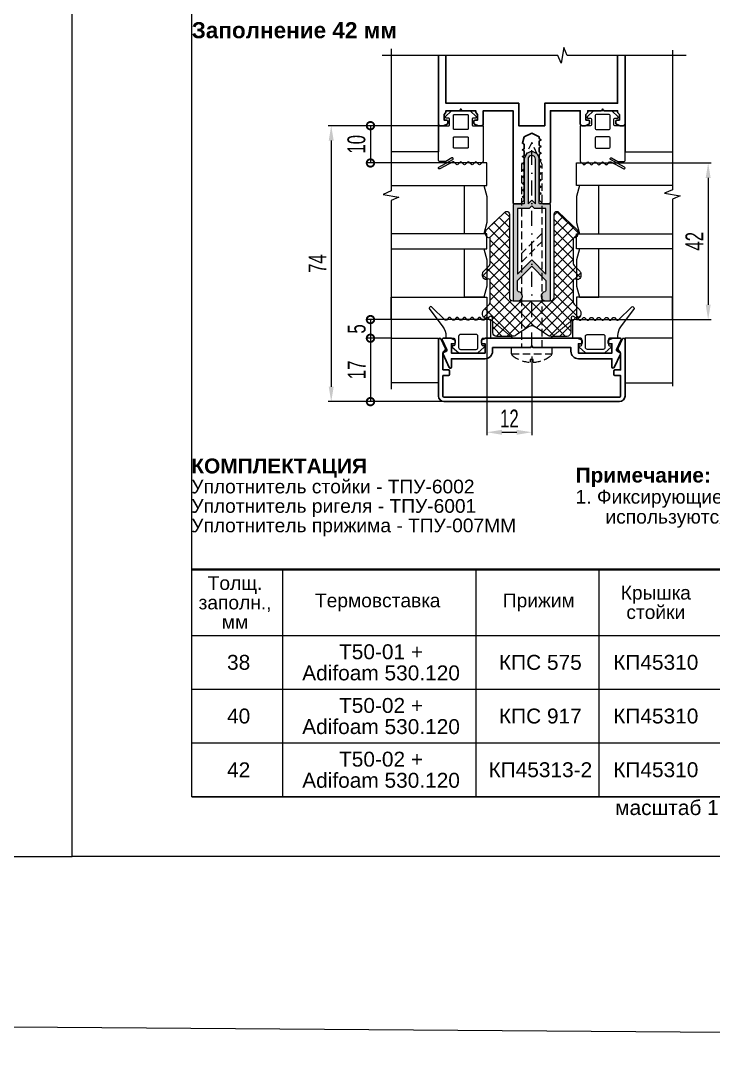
# Model space of a CAD drawing. Extents: x -37 to 8820, y -336 to 478.
# Drawn here: x 4611.3 to 4727.4, y -31.7 to 140.1 of the extents above; entities that cross this region are included whole.
import ezdxf

# ---------------------------------------------------------------- set-up
doc = ezdxf.new("R2010")
doc.units = 0
doc.header["$LTSCALE"] = 5
doc.linetypes.add('DASHDOT', pattern=[1, 0.5, -0.25, 0, -0.25])
doc.linetypes.add('HIDDEN', pattern=[0.375, 0.25, -0.125])
doc.layers.get('0').update_dxf_attribs({"linetype": 'CONTINUOUS', "lineweight": 30})
doc.layers.get('DEFPOINTS').update_dxf_attribs({"linetype": 'CONTINUOUS'})
for name, color, linetype, lineweight in [('1', 6, 'DASHDOT', 13), ('2', 3, 'HIDDEN', 13), ('Dimentions', 5, 'CONTINUOUS', 15), ('Glass', 5, 'CONTINUOUS', 20), ('Герлен', 7, 'CONTINUOUS', 60), ('Зигзаг', 1, 'CONTINUOUS', 15), ('Конструкции', 252, 'CONTINUOUS', 20), ('Рамки', 1, 'CONTINUOUS', 15), ('Текстовый', 7, 'CONTINUOUS', 9), ('Уплотнители', 1, 'CONTINUOUS', 20), ('Штриховка', 1, 'CONTINUOUS', 5)]:
    doc.layers.add(name, color=color, linetype=linetype, lineweight=lineweight)
doc.layers.add('Скрытые', color=14, linetype='CONTINUOUS', plot=False)
doc.styles.add('3', font='RUSS.SHX', dxfattribs={"width": 0.7, "height": 3})
doc.styles.add('Каталожный', font='arial.ttf', dxfattribs={"height": 2.5})
doc.dimstyles.new('MX1_6', dxfattribs={"dimtxt": 3, "dimasz": 2.5, "dimexe": 0.5, "dimexo": 0, "dimgap": 0.8, "dimtad": 1, "dimlfac": 1.6, "dimdsep": 46, "dimtxsty": '3', "dimcen": 0, "dimclrd": 256, "dimclre": 256, "dimclrt": 256, "dimaunit": 1, "dimadec": 0, "dimazin": 0, "dimtfac": 1, "dimtmove": 0, "dimatfit": 1, "dimfxl": 1, "dimtvp": 1, "dimtolj": 1, "dimtzin": 0, "dimarcsym": 0})

# ---------------------------------------------------------------- blocks, each defined once
blk = doc.blocks.new('*D517')
at = {"layer": 'DEFPOINTS', "color": 0, "linetype": 'Continuous', "transparency": 16777216}
for p in [(4720.48, 116.21), (4720.48, 89.96), (4726.48, 89.96)]:
    blk.add_point(p, dxfattribs=at)
at = {"layer": 'Dimentions', "linetype": 'Continuous', "lineweight": -2, "transparency": 16777216}
for p, q in [((4720.48, 116.21), (4726.98, 116.21)), ((4726.48, 113.71), (4726.48, 92.46)), ((4720.48, 89.96), (4726.98, 89.96))]:
    blk.add_line(p, q, dxfattribs=at)
at = {"layer": 'Dimentions', "linetype": 'Continuous', "transparency": 16777216}
for points in [[(4726.07, 113.71), (4726.9, 113.71), (4726.48, 116.21)], [(4726.07, 92.46), (4726.9, 92.46), (4726.48, 89.96)]]:
    blk.add_solid(points, dxfattribs=at)
at = {"layer": 'Dimentions', "linetype": 'Continuous', "transparency": 16777216, "insert": (4724.18, 103.09), "char_height": 3, "attachment_point": 5, "rotation": 90, "style": '3'}
blk.add_mtext('\\A1;42', dxfattribs=at)
blk = doc.blocks.new('_DotSmall')
at = {"color": 0, "linetype": 'ByBlock', "const_width": 0.5}
blk.add_lwpolyline([(-0.0625, 0, 1), (0.0625, 0, 1)], format="xyb", close=True, dxfattribs=at)
blk = doc.blocks.new('*D518')
at = {"layer": 'DEFPOINTS', "color": 0, "linetype": 'Continuous', "transparency": 16777216}
for p in [(4673.39, 89.96), (4669.93, 86.84), (4673.39, 86.84)]:
    blk.add_point(p, dxfattribs=at)
at = {"layer": 'Dimentions', "linetype": 'Continuous', "lineweight": -2, "transparency": 16777216}
for p, q in [((4673.39, 89.96), (4669.43, 89.96)), ((4669.93, 89.96), (4669.93, 86.84)), ((4673.39, 86.84), (4669.43, 86.84))]:
    blk.add_line(p, q, dxfattribs=at)
at = {"layer": 'Dimentions', "linetype": 'Continuous', "lineweight": -2, "transparency": 16777216, "xscale": 2.5, "yscale": 2.5, "zscale": 2.5}
for p, rotation in [((4669.93, 89.96), 90), ((4669.93, 86.84), 270)]:
    blk.add_blockref('_DotSmall', p, dxfattribs=dict(at, rotation=rotation))
at = {"layer": 'Dimentions', "linetype": 'Continuous', "transparency": 16777216, "insert": (4667.63, 88.4), "char_height": 3, "attachment_point": 5, "rotation": 90, "style": '3'}
blk.add_mtext('\\A1;5', dxfattribs=at)
blk = doc.blocks.new('*D519')
at = {"layer": 'DEFPOINTS', "color": 0, "linetype": 'Continuous', "transparency": 16777216}
for p in [(4673.39, 86.84), (4669.93, 76.21), (4683.38, 76.21)]:
    blk.add_point(p, dxfattribs=at)
at = {"layer": 'Dimentions', "linetype": 'Continuous', "lineweight": -2, "transparency": 16777216}
for p, q in [((4673.39, 86.84), (4669.43, 86.84)), ((4669.93, 86.84), (4669.93, 76.21)), ((4683.38, 76.21), (4669.43, 76.21))]:
    blk.add_line(p, q, dxfattribs=at)
at = {"layer": 'Dimentions', "linetype": 'Continuous', "lineweight": -2, "transparency": 16777216, "xscale": 2.5, "yscale": 2.5, "zscale": 2.5}
for p, rotation in [((4669.93, 86.84), 90), ((4669.93, 76.21), 270)]:
    blk.add_blockref('_DotSmall', p, dxfattribs=dict(at, rotation=rotation))
at = {"layer": 'Dimentions', "linetype": 'Continuous', "transparency": 16777216, "insert": (4667.63, 81.52), "char_height": 3, "attachment_point": 5, "rotation": 90, "style": '3'}
blk.add_mtext('\\A1;17', dxfattribs=at)
blk = doc.blocks.new('*D520')
at = {"layer": 'DEFPOINTS', "color": 0, "linetype": 'Continuous', "transparency": 16777216}
for p in [(4681.63, 122.46), (4669.93, 116.21), (4673.39, 116.21)]:
    blk.add_point(p, dxfattribs=at)
at = {"layer": 'Dimentions', "linetype": 'Continuous', "lineweight": -2, "transparency": 16777216}
for p, q in [((4681.63, 122.46), (4669.43, 122.46)), ((4669.93, 122.46), (4669.93, 116.21)), ((4673.39, 116.21), (4669.43, 116.21))]:
    blk.add_line(p, q, dxfattribs=at)
at = {"layer": 'Dimentions', "linetype": 'Continuous', "lineweight": -2, "transparency": 16777216, "xscale": 2.5, "yscale": 2.5, "zscale": 2.5}
for p, rotation in [((4669.93, 122.46), 90), ((4669.93, 116.21), 270)]:
    blk.add_blockref('_DotSmall', p, dxfattribs=dict(at, rotation=rotation))
at = {"layer": 'Dimentions', "linetype": 'Continuous', "transparency": 16777216, "insert": (4667.59, 119.34), "char_height": 3, "attachment_point": 5, "rotation": 90, "style": '3'}
blk.add_mtext('\\A1;10', dxfattribs=at)
blk = doc.blocks.new('*D521')
at = {"layer": 'DEFPOINTS', "color": 0, "linetype": 'Continuous', "transparency": 16777216}
for p in [(4681.63, 122.46), (4663.36, 76.21), (4684.01, 76.21)]:
    blk.add_point(p, dxfattribs=at)
at = {"layer": 'Dimentions', "linetype": 'Continuous', "lineweight": -2, "transparency": 16777216}
for p, q in [((4681.63, 122.46), (4662.86, 122.46)), ((4663.36, 119.96), (4663.36, 78.71)), ((4684.01, 76.21), (4662.86, 76.21))]:
    blk.add_line(p, q, dxfattribs=at)
at = {"layer": 'Dimentions', "linetype": 'Continuous', "transparency": 16777216}
for points in [[(4662.94, 119.96), (4663.78, 119.96), (4663.36, 122.46)], [(4662.94, 78.71), (4663.78, 78.71), (4663.36, 76.21)]]:
    blk.add_solid(points, dxfattribs=at)
at = {"layer": 'Dimentions', "linetype": 'Continuous', "transparency": 16777216, "insert": (4661.06, 99.34), "char_height": 3, "attachment_point": 5, "rotation": 90, "style": '3'}
blk.add_mtext('\\A1;74', dxfattribs=at)
blk = doc.blocks.new('*D527')
at = {"layer": 'DEFPOINTS', "color": 0, "linetype": 'Continuous', "transparency": 16777216}
for p in [(4689.44, 93.09), (4696.94, 83.78), (4696.94, 71.08)]:
    blk.add_point(p, dxfattribs=at)
at = {"layer": 'Dimentions', "linetype": 'Continuous', "lineweight": -2, "transparency": 16777216}
for p, q in [((4689.44, 93.09), (4689.44, 70.58)), ((4696.94, 83.78), (4696.94, 70.58)), ((4691.94, 71.08), (4694.44, 71.08))]:
    blk.add_line(p, q, dxfattribs=at)
at = {"layer": 'Dimentions', "linetype": 'Continuous', "transparency": 16777216}
for points in [[(4691.94, 71.49), (4691.94, 70.66), (4689.44, 71.08)], [(4694.44, 71.49), (4694.44, 70.66), (4696.94, 71.08)]]:
    blk.add_solid(points, dxfattribs=at)
at = {"layer": 'Dimentions', "linetype": 'Continuous', "transparency": 16777216, "insert": (4693.19, 73.38), "char_height": 3, "attachment_point": 5, "style": '3'}
blk.add_mtext('\\A1;12', dxfattribs=at)

msp = doc.modelspace()

# ---------------------------------------------------------------- hatches: boundary and pattern name
at = {"layer": 'Штриховка'}
h = msp.add_hatch(color=256, dxfattribs=at)
edge = h.paths.add_edge_path(flags=16)
edge.add_line((4696.9397, 109.9619), (4697.5647, 109.3369))
edge.add_line((4697.5647, 109.3369), (4697.5647, 116.8369))
edge.add_arc((4696.9397, 116.8369), 0.625, 0, 180)
edge.add_line((4696.3147, 116.8369), (4696.3147, 109.3369))
edge.add_line((4696.3147, 109.3369), (4696.9397, 109.9619))
h.paths.add_polyline_path([(4697.3791, 108.5869), (4696.9397, 109.0263), (4696.5004, 108.5869), (4694.5647, 108.5869), (4694.5647, 97.5851), (4696.9397, 99.9601), (4699.3147, 97.5851), (4699.3147, 108.5869)], flags=16)
edge = h.paths.add_edge_path()
edge.add_line((4699.8772, 109.3369), (4698.346, 109.3369))
edge.add_arc((4698.346, 109.4932), 0.1562, 180, 270, ccw=False)
edge.add_line((4698.1897, 109.4932), (4698.1897, 113.5869))
edge.add_arc((4698.096, 113.7119), 0.1562, 306.869898, 413.130102)
edge.add_line((4698.1897, 113.8369), (4698.1897, 116.8369))
edge.add_arc((4696.9397, 116.8369), 1.25, 0, 180)
edge.add_line((4695.6897, 116.8369), (4695.6897, 113.8369))
edge.add_arc((4695.7835, 113.7119), 0.1562, 126.869898, 233.130102)
edge.add_line((4695.6897, 113.5869), (4695.6897, 109.4932))
edge.add_arc((4695.5335, 109.4932), 0.1562, -90, 0, ccw=False)
edge.add_line((4695.5335, 109.3369), (4694.0022, 109.3369))
edge.add_arc((4694.0022, 109.1494), 0.1875, 90, 180)
edge.add_line((4693.8147, 109.1494), (4693.8147, 93.2744))
edge.add_arc((4694.0022, 93.2744), 0.1875, 180, 270)
edge.add_line((4694.0022, 93.0869), (4694.596, 93.0869))
edge.add_arc((4694.596, 93.8682), 0.7812, 270, 440.718201)
edge.add_arc((4694.7522, 94.8242), 0.1875, 180, 260.718201, ccw=False)
edge.add_line((4694.5647, 94.8242), (4694.5647, 96.5244))
edge.add_line((4694.5647, 96.5244), (4696.9397, 98.8994))
edge.add_line((4696.9397, 98.8994), (4699.3147, 96.5244))
edge.add_line((4699.3147, 96.5244), (4699.3147, 94.8242))
edge.add_arc((4699.1272, 94.8242), 0.1875, -80.718201, 0, ccw=False)
edge.add_arc((4699.2835, 93.8682), 0.7813, 99.281799, 270)
edge.add_line((4699.2835, 93.0869), (4699.8772, 93.0869))
edge.add_arc((4699.8772, 93.2744), 0.1875, 270, 360)
edge.add_line((4700.0647, 93.2744), (4700.0647, 109.1494))
edge.add_arc((4699.8772, 109.1494), 0.1875, 0, 90)
at = {"layer": 'Штриховка', "lineweight": 5}
h = msp.add_hatch(dxfattribs=at)
h.set_pattern_fill('NET', color=256, scale=10, angle=45, style=0)
h.set_pattern_definition([(45, (401.1166, 2451.1541), (-0.88388348, 0.88388348), []), (135, (401.1166, 2451.1541), (-0.88388348, -0.88388348), [])])
edge = h.paths.add_edge_path()
edge.add_arc((4701.1335, 107.6494), 0.4375, 45, 90, ccw=False)
edge.add_line((4701.4429, 107.9588), (4704.4754, 105.0825))
edge.add_arc((4704.0335, 104.6405), 0.625, 0, 45, ccw=False)
edge.add_line((4704.6585, 104.6405), (4704.6585, 104.287))
edge.add_arc((4704.0424, 104.284), 0.6161, -75.309061, 0.28096, ccw=False)
edge.add_arc((4704.1272, 103.4485), 0.25, 73.39845, 180)
edge.add_line((4703.8772, 103.4485), (4703.8772, 99.5727))
edge.add_arc((4704.8147, 99.5727), 0.9375, 180, 225)
edge.add_line((4704.1518, 98.9098), (4704.9754, 98.0862))
edge.add_arc((4704.5335, 97.6442), 0.625, 0, 45, ccw=False)
edge.add_line((4705.1585, 97.6442), (4705.1585, 97.2907))
edge.add_arc((4704.5335, 97.2907), 0.625, 248.459594, 360, ccw=False)
edge.add_arc((4704.1272, 96.5325), 0.25, 45, 180)
edge.add_line((4703.8772, 96.5325), (4703.8772, 93.0763))
edge.add_arc((4704.8147, 93.0763), 0.9375, 180, 225)
edge.add_line((4704.1518, 92.4134), (4704.9754, 91.5898))
edge.add_arc((4704.5335, 91.1479), 0.625, 0, 45, ccw=False)
edge.add_line((4705.1585, 91.1479), (4705.1585, 90.7943))
edge.add_arc((4704.5335, 90.7943), 0.625, -135, 0, ccw=False)
edge.add_line((4704.0915, 90.3524), (4703.9276, 90.4684))
edge.add_arc((4703.7832, 90.2644), 0.25, 54.716356, 177.011206)
edge.add_line((4703.5335, 90.2774), (4703.471, 89.0802))
edge.add_line((4703.471, 89.0802), (4703.471, 87.7744))
edge.add_arc((4702.846, 87.7744), 0.625, -90, 0, ccw=False)
edge.add_line((4702.846, 87.1494), (4702.6897, 87.1494))
edge.add_line((4702.6897, 87.1494), (4700.2662, 87.1494))
edge.add_arc((4700.2662, 88.3994), 1.25, 236.745633, 270, ccw=False)
edge.add_line((4699.5807, 87.3541), (4697.3762, 88.7997))
edge.add_arc((4696.9397, 87.944), 0.9605, 62.973316, 117.026684)
edge.add_line((4696.5033, 88.7997), (4694.2988, 87.3541))
edge.add_arc((4693.6133, 88.3994), 1.25, 270, 303.254367, ccw=False)
edge.add_line((4693.6133, 87.1494), (4691.1897, 87.1494))
edge.add_line((4691.1897, 87.1494), (4691.0335, 87.1494))
edge.add_arc((4691.0335, 87.7744), 0.625, 180, 270, ccw=False)
edge.add_line((4690.4085, 87.7744), (4690.4085, 89.0802))
edge.add_line((4690.4085, 89.0802), (4690.346, 90.2774))
edge.add_arc((4690.0963, 90.2644), 0.25, 2.988794, 125.283644)
edge.add_line((4689.9519, 90.4684), (4689.7879, 90.3524))
edge.add_arc((4689.346, 90.7943), 0.625, 180, 315, ccw=False)
edge.add_line((4688.721, 90.7943), (4688.721, 91.1479))
edge.add_arc((4689.346, 91.1479), 0.625, 135, 180, ccw=False)
edge.add_line((4688.904, 91.5898), (4689.7277, 92.4134))
edge.add_arc((4689.0647, 93.0763), 0.9375, 315, 360)
edge.add_line((4690.0022, 93.0763), (4690.0022, 96.5325))
edge.add_arc((4689.7522, 96.5325), 0.25, 360, 495)
edge.add_arc((4689.346, 97.2907), 0.625, 180, 291.540406, ccw=False)
edge.add_line((4688.721, 97.2907), (4688.721, 97.6442))
edge.add_arc((4689.346, 97.6442), 0.625, 135, 180, ccw=False)
edge.add_line((4688.904, 98.0862), (4689.7277, 98.9098))
edge.add_arc((4689.0647, 99.5727), 0.9375, 315, 360)
edge.add_line((4690.0022, 99.5727), (4690.0022, 103.4485))
edge.add_arc((4689.7522, 103.4485), 0.25, 360, 466.60155)
edge.add_arc((4689.837, 104.284), 0.6161, 179.71904, 255.309061, ccw=False)
edge.add_line((4689.221, 104.287), (4689.221, 104.6405))
edge.add_arc((4689.846, 104.6405), 0.625, 135, 180, ccw=False)
edge.add_line((4689.404, 105.0825), (4692.4366, 107.9588))
edge.add_arc((4692.746, 107.6494), 0.4375, 90, 135, ccw=False)
edge.add_line((4692.746, 108.0869), (4692.7522, 108.0869))
edge.add_arc((4692.7522, 107.6494), 0.4375, 0, 90, ccw=False)
edge.add_line((4693.1897, 107.6494), (4693.1897, 93.7119))
edge.add_arc((4693.8147, 93.7119), 0.625, 180, 270)
edge.add_line((4693.8147, 93.0869), (4696.9397, 93.0869))
edge.add_line((4696.9397, 93.0869), (4700.0647, 93.0869))
edge.add_arc((4700.0647, 93.7119), 0.625, 270, 360)
edge.add_line((4700.6897, 93.7119), (4700.6897, 107.6494))
edge.add_arc((4701.1272, 107.6494), 0.4375, 90, 180, ccw=False)

# ---------------------------------------------------------------- linework, layer by layer
msp.add_lwpolyline([(4681.3147, 134.2257), (4681.3147, 122.7744, 0.41421356), (4681.6272, 122.4619), (4682.208, 122.4619, 0.11643382), (4682.2918, 122.4817), (4682.7736, 122.7226, 0.28407904), (4682.8772, 122.8903), (4682.8772, 123.2119, 0.41421356), (4682.6897, 123.3994), (4682.2522, 123.3994), (4682.2522, 124.3369), (4682.5098, 124.5945, 0.19891237), (4682.5647, 124.7271), (4682.5647, 124.9619), (4684.7926, 124.9619, 0.28407904), (4684.9603, 125.0656), (4685.0647, 125.2744), (4685.1692, 125.0656, 0.28407904), (4685.3369, 124.9619), (4687.5647, 124.9619), (4687.5647, 124.7271, 0.19891237), (4687.6197, 124.5945), (4687.8772, 124.3369), (4687.8772, 123.3994), (4687.4397, 123.3994, 0.41421356), (4687.2522, 123.2119), (4687.2522, 122.8903, 0.28407904), (4687.3559, 122.7226), (4687.8377, 122.4817, 0.11643382), (4687.9215, 122.4619), (4688.5022, 122.4619, 0.41421356), (4688.8147, 122.7744), (4688.8147, 124.9619), (4693.8147, 124.9619), (4693.8147, 109.6494, 0.41421356), (4694.1272, 109.3369), (4694.9871, 109.3369, 0.19891237), (4695.1197, 109.3918), (4695.6348, 109.907, 0.19891237), (4695.6897, 110.0396), (4695.6897, 110.2523, 0.28407904), (4695.5861, 110.42), (4695.3772, 110.5244), (4695.5861, 110.6288, 0.28407904), (4695.6897, 110.7965), (4695.6897, 111.3773, 0.28407904), (4695.5861, 111.545), (4695.3772, 111.6494), (4695.5861, 111.7538, 0.28407904), (4695.6897, 111.9215), (4695.6897, 112.5023, 0.28407904), (4695.5861, 112.67), (4695.3772, 112.7744), (4695.5861, 112.8788, 0.28407904), (4695.6897, 113.0465), (4695.6897, 113.6273, 0.28407904), (4695.5861, 113.795), (4695.3772, 113.8994), (4695.5861, 114.0038, 0.28407904), (4695.6897, 114.1715), (4695.6897, 114.7523, 0.28407904), (4695.5861, 114.92), (4695.3772, 115.0244), (4695.5861, 115.1288, 0.28407904), (4695.6897, 115.2965), (4695.6897, 115.8773, 0.28407904), (4695.5861, 116.045), (4695.3772, 116.1494), (4695.5861, 116.2538, 0.28407904), (4695.6897, 116.4215), (4695.6897, 117.0023, 0.28407904), (4695.5861, 117.17), (4695.3772, 117.2744), (4695.5861, 117.3788, 0.28407904), (4695.6897, 117.5465), (4695.6897, 118.1273, 0.28407904), (4695.5861, 118.295), (4695.3772, 118.3994), (4695.5861, 118.5038, 0.28407904), (4695.6897, 118.6715), (4695.6897, 119.2523, 0.28407904), (4695.5861, 119.42), (4695.3772, 119.5244), (4695.6897, 120.5869), (4696.9397, 121.2119), (4698.1897, 120.5869), (4698.1897, 120.359, 0.28407904), (4698.2934, 120.1913), (4698.5022, 120.0869), (4698.2934, 119.9825, 0.28407904), (4698.1897, 119.8148), (4698.1897, 119.234, 0.28407904), (4698.2934, 119.0663), (4698.5022, 118.9619), (4698.2934, 118.8575, 0.28407904), (4698.1897, 118.6898), (4698.1897, 118.109, 0.28407904), (4698.2934, 117.9413), (4698.5022, 117.8369), (4698.2934, 117.7325, 0.28407904), (4698.1897, 117.5648), (4698.1897, 116.984, 0.28407904), (4698.2934, 116.8163), (4698.5022, 116.7119), (4698.2934, 116.6075, 0.28407904), (4698.1897, 116.4398), (4698.1897, 115.859, 0.28407904), (4698.2934, 115.6913), (4698.5022, 115.5869), (4698.2934, 115.4825, 0.28407904), (4698.1897, 115.3148), (4698.1897, 114.734, 0.28407904), (4698.2934, 114.5663), (4698.5022, 114.4619), (4698.2934, 114.3575, 0.28407904), (4698.1897, 114.1898), (4698.1897, 113.609, 0.28407904), (4698.2934, 113.4413), (4698.5022, 113.3369), (4698.2934, 113.2325, 0.28407904), (4698.1897, 113.0648), (4698.1897, 112.484, 0.28407904), (4698.2934, 112.3163), (4698.5022, 112.2119), (4698.2934, 112.1075, 0.28407904), (4698.1897, 111.9398), (4698.1897, 111.359, 0.28407904), (4698.2934, 111.1913), (4698.5022, 111.0869), (4698.2934, 110.9825, 0.28407904), (4698.1897, 110.8148), (4698.1897, 110.0396, 0.19891237), (4698.2447, 109.907), (4698.7598, 109.3918, 0.19891237), (4698.8924, 109.3369), (4699.7522, 109.3369, 0.41421356), (4700.0647, 109.6494), (4700.0647, 124.9619), (4705.0647, 124.9619), (4705.0647, 122.7744, 0.41421356), (4705.3772, 122.4619), (4705.958, 122.4619, 0.11643382), (4706.0418, 122.4817), (4706.5236, 122.7226, 0.28407904), (4706.6272, 122.8903), (4706.6272, 123.2119, 0.41421356), (4706.4397, 123.3994), (4706.0022, 123.3994), (4706.0022, 124.3369), (4706.2598, 124.5945, 0.19891237), (4706.3147, 124.7271), (4706.3147, 124.9619), (4708.5426, 124.9619, 0.28407904), (4708.7103, 125.0656), (4708.8147, 125.2744), (4708.9192, 125.0656, 0.28407904), (4709.0869, 124.9619), (4711.3147, 124.9619), (4711.3147, 124.7271, 0.19891237), (4711.3697, 124.5945), (4711.6272, 124.3369), (4711.6272, 123.3994), (4711.1897, 123.3994, 0.41421356), (4711.0022, 123.2119), (4711.0022, 122.8903, 0.28407904), (4711.1059, 122.7226), (4711.5877, 122.4817, 0.11643382), (4711.6715, 122.4619), (4712.2522, 122.4619, 0.41421356), (4712.5647, 122.7744), (4712.5647, 134.2257)], format="xyb")
msp.add_lwpolyline([(4682.5647, 134.2257), (4682.5647, 126.2119), (4694.7522, 126.2119), (4694.7522, 122.4619), (4699.1272, 122.4619), (4699.1272, 126.2119), (4711.3147, 126.2119), (4711.3147, 134.2257)])
for points in [[(4682.0647, 81.5244), (4682.0647, 84.3502, -0.27973928), (4682.2667, 84.6829, 0.40155944), (4682.4613, 85.2559), (4681.7913, 86.6926, 0.80258485), (4681.3147, 86.5869), (4681.3147, 77.1494, 0.41421356), (4682.2522, 76.2119), (4711.6272, 76.2119, 0.41421356), (4712.5647, 77.1494), (4712.5647, 86.5869, 0.80258485), (4712.0882, 86.6926), (4711.4182, 85.2559, 0.40155944), (4711.6128, 84.6829, -0.27973928), (4711.8147, 84.3502), (4711.8147, 81.5244), (4710.8772, 81.5244, 0.41421356), (4710.6897, 81.3369), (4710.6897, 80.7744, 0.41421356), (4710.8772, 80.5869), (4711.8147, 80.5869), (4711.8147, 77.1494, -0.41421356), (4711.6272, 76.9619), (4682.2522, 76.9619, -0.41421356), (4682.0647, 77.1494), (4682.0647, 80.5869), (4683.0022, 80.5869, 0.41421356), (4683.1897, 80.7744), (4683.1897, 81.3369, 0.41421356), (4683.0022, 81.5244)], [(4689.1715, 86.8369, 0.11643382), (4689.0877, 86.8171), (4688.6059, 86.5762, 0.28407904), (4688.5022, 86.4085), (4688.5022, 86.0869, 0.41421356), (4688.6897, 85.8994), (4689.1272, 85.8994), (4689.1272, 84.3369), (4683.5022, 84.3369), (4683.5022, 85.8994), (4683.9397, 85.8994, 0.41421356), (4684.1272, 86.0869), (4684.1272, 86.4085, 0.28407904), (4684.0236, 86.5762), (4683.5418, 86.8171, 0.11643382), (4683.458, 86.8369), (4682.1272, 86.8369, 0.54861879), (4681.9573, 86.5702), (4682.7355, 84.9013, -0.41421356), (4682.6448, 84.6522), (4682.173, 84.4322, 0.41421356), (4682.0823, 84.183), (4683.1258, 81.9452, 0.29147342), (4683.2957, 81.8369), (4683.3147, 81.8369, 0.41421356), (4683.5022, 82.0244), (4683.5022, 83.3994), (4689.1272, 83.3994, 0.41421356), (4690.3772, 84.6494), (4690.3772, 85.2744), (4696.6676, 85.2744, 0.28407904), (4696.8353, 85.3781), (4696.9397, 85.5869), (4697.0442, 85.3781, 0.28407904), (4697.2119, 85.2744), (4703.5022, 85.2744), (4703.5022, 84.6494, 0.41421356), (4704.7522, 83.3994), (4710.3772, 83.3994), (4710.3772, 82.0244, 0.41421356), (4710.5647, 81.8369), (4710.5837, 81.8369, 0.29147342), (4710.7537, 81.9452), (4711.7972, 84.183, 0.41421356), (4711.7065, 84.4322), (4711.2347, 84.6522, -0.41421356), (4711.144, 84.9013), (4711.9222, 86.5702, 0.54861879), (4711.7522, 86.8369), (4710.4215, 86.8369, 0.11643382), (4710.3377, 86.8171), (4709.8559, 86.5762, 0.28407904), (4709.7522, 86.4085), (4709.7522, 86.0869, 0.41421356), (4709.9397, 85.8994), (4710.3772, 85.8994), (4710.3772, 84.3369), (4704.7522, 84.3369), (4704.7522, 85.8994), (4705.1897, 85.8994, 0.41421356), (4705.3772, 86.0869), (4705.3772, 86.4085, 0.28407904), (4705.2736, 86.5762), (4704.7918, 86.8171, 0.11643382), (4704.708, 86.8369)]]:
    msp.add_lwpolyline(points, format="xyb", close=True)
at = {"layer": '1'}
msp.add_line((4696.9397, 85.2744), (4696.9397, 119.6494), dxfattribs=at)
at = {"layer": '2'}
msp.add_line((4693.5647, 84.2184), (4700.3147, 84.2184), dxfattribs=at)
for points in [[(4698.6585, 85.2744), (4698.6585, 115.9635), (4696.9397, 119.6494), (4695.221, 115.9635), (4695.221, 85.2744)], [(4695.221, 99.5903), (4698.6585, 103.0278), (4698.6585, 104.4601), (4695.221, 101.0226)]]:
    msp.add_lwpolyline(points, close=True, dxfattribs=at)
msp.add_lwpolyline([(4696.6941, 82.8116, -0.16184886), (4693.6784, 83.9773, -0.22388754), (4693.5647, 84.2184), (4693.5647, 85.2744), (4700.3147, 85.2744), (4700.3147, 84.2184, -0.22388754), (4700.2011, 83.9773, -0.16184886), (4697.1854, 82.8116), (4697.1854, 83.2492), (4696.6941, 83.2492)], format="xyb", close=True, dxfattribs=at)
at = {"layer": 'Glass'}
for points in [[(4673.3946, 112.4619), (4689.4397, 112.4619), (4689.4397, 116.2119), (4673.3946, 116.2119)], [(4720.4849, 112.4619), (4704.4397, 112.4619), (4704.4397, 116.2119), (4720.4849, 116.2119)], [(4688.9373, 104.3369), (4685.6897, 104.3369), (4685.6897, 112.4619), (4688.9373, 112.4619), (4689.4397, 110.5869), (4689.4397, 106.2119)], [(4704.9421, 104.3369), (4708.1897, 104.3369), (4708.1897, 112.4619), (4704.9421, 112.4619), (4704.4397, 110.5869), (4704.4397, 106.2119)], [(4673.3946, 101.8369), (4689.4397, 101.8369), (4689.4397, 104.3369), (4673.3946, 104.3369)], [(4720.4849, 101.8369), (4704.4397, 101.8369), (4704.4397, 104.3369), (4720.4849, 104.3369)], [(4688.9373, 93.7119), (4685.6897, 93.7119), (4685.6897, 101.8369), (4688.9373, 101.8369), (4689.4397, 99.9619), (4689.4397, 95.5869)], [(4704.9421, 93.7119), (4708.1897, 93.7119), (4708.1897, 101.8369), (4704.9421, 101.8369), (4704.4397, 99.9619), (4704.4397, 95.5869)], [(4673.3946, 93.7119), (4689.4397, 93.7119), (4689.4397, 89.9619), (4673.3946, 89.9619)], [(4720.4849, 93.7119), (4704.4397, 93.7119), (4704.4397, 89.9619), (4720.4849, 89.9619)]]:
    msp.add_lwpolyline(points, close=True, dxfattribs=at)
at = {"layer": 'Герлен', "lineweight": 40}
msp.add_line((4640, 48.0868), (4805, 48.0868), dxfattribs=at)
at = {"layer": 'Герлен', "ltscale": 2, "const_width": 0.1875}
msp.add_lwpolyline([(4684.0022, 89.9619), (4690.0647, 89.9619), (4693.8147, 86.8369), (4700.0647, 86.8369), (4703.8147, 89.9619), (4709.8772, 89.9619)], dxfattribs=at)
at = {"layer": 'Зигзаг'}
for points in [[(4722.8235, 134.2257), (4702.8824, 134.2257), (4702.3015, 135.5436), (4701.8659, 132.9309), (4701.2834, 134.2257), (4671.884, 134.2257)], [(4673.3946, 135.3312), (4673.3946, 111.5171), (4672.0767, 110.9362), (4674.6894, 110.5006), (4673.3946, 109.9181), (4673.3946, 78.3149)], [(4720.4849, 135.1241), (4720.4849, 111.7241), (4719.167, 111.1433), (4721.7797, 110.7076), (4720.4849, 110.1251), (4720.4849, 78.8149)]]:
    msp.add_lwpolyline(points, dxfattribs=at)
at = {"layer": 'Конструкции'}
for points in [[(4681.3147, 134.2257), (4681.3147, 118.0869), (4673.3946, 118.0869)], [(4712.5647, 134.2257), (4712.5647, 118.0869), (4720.4849, 118.0869)], [(4673.3946, 86.8369), (4681.3147, 86.8369), (4681.3147, 79.3369), (4673.3946, 79.3369)], [(4720.4849, 86.8369), (4712.5647, 86.8369), (4712.5647, 79.3369), (4720.4849, 79.3369)]]:
    msp.add_lwpolyline(points, dxfattribs=at)
at = {"layer": 'Рамки'}
for p, q in [((4655.2124, 48.0868), (4655.2124, 10)), ((4687.604, 48.0868), (4687.604, 10)), ((4708.1643, 48.0868), (4708.1643, 10)), ((4640, 37), (4805, 37)), ((4640, 28), (4805, 28)), ((4640, 19), (4805, 19)), ((4640, 10), (4805, 10))]:
    msp.add_line(p, q, dxfattribs=at)
at = {"layer": 'Рамки', "linetype": 'Continuous'}
for points in [[(4620, 297), (4410, 297), (4410, 0), (4620, 0)], [(4620, 297), (4830, 297), (4830, 0), (4620, 0)]]:
    msp.add_lwpolyline(points, close=True, dxfattribs=at)
at = {"layer": 'Скрытые', "linetype": 'Continuous'}
for points in [[(3999.0404, -24.0001), (5027.2664, -31.7039), (5031.5789, 367.3445), (3999.0404, 358.304)], [(4640, 10), (4640, 287), (4805, 287), (4805, 10)]]:
    msp.add_lwpolyline(points, close=True, dxfattribs=at)
at = {"layer": 'Уплотнители'}
for points in [[(4683.584, 117.0478), (4682.5389, 116.4808, -0.12491271), (4682.4644, 116.4619), (4681.471, 116.4619, -0.41421356), (4681.3147, 116.6182), (4681.3147, 122.4619), (4683.0335, 122.4619, 0.41421356), (4683.1897, 122.6182), (4683.1897, 123.5557, 0.41421356), (4683.0335, 123.7119), (4682.6272, 123.7119, -0.66858666), (4682.5169, 123.9788), (4683.4565, 124.9163, -0.19861919), (4683.5669, 124.9619), (4686.5626, 124.9619, -0.19861919), (4686.673, 124.9163), (4687.6126, 123.9788, -0.66858666), (4687.5022, 123.7119), (4687.096, 123.7119, 0.41421356), (4686.9397, 123.5557), (4686.9397, 122.6182, 0.41421356), (4687.096, 122.4619), (4688.8147, 122.4619), (4688.8147, 116.5266, -0.19891237), (4688.769, 116.4162), (4688.3002, 115.9474, -0.41421356), (4688.0793, 115.9474), (4687.6752, 116.3514, 0.41421356), (4687.4543, 116.3514), (4687.0502, 115.9474, -0.41421356), (4686.8293, 115.9474), (4686.4252, 116.3514, 0.41421356), (4686.2043, 116.3514), (4685.8002, 115.9474, -0.41421356), (4685.5793, 115.9474), (4685.1752, 116.3514, 0.41421356), (4684.9543, 116.3514), (4684.5502, 115.9474, -0.41421356), (4684.3293, 115.9474), (4683.8972, 116.3794, 0.33207606), (4683.7122, 116.4063), (4681.5455, 115.2308, -1), (4681.3965, 115.5055), (4683.733, 116.7731, 1)], [(4683.971, 124.3369), (4686.1585, 124.3369, -0.41421356), (4686.3147, 124.1807), (4686.3147, 121.9932, -0.41421356), (4686.1585, 121.8369), (4683.971, 121.8369, -0.41421356), (4683.8147, 121.9932), (4683.8147, 124.1807, -0.41421356)], [(4710.2955, 117.0478), (4711.3405, 116.4808, 0.12491271), (4711.4151, 116.4619), (4712.4085, 116.4619, 0.41421356), (4712.5647, 116.6182), (4712.5647, 122.4619), (4710.846, 122.4619, -0.41421356), (4710.6897, 122.6182), (4710.6897, 123.5557, -0.41421356), (4710.846, 123.7119), (4711.2522, 123.7119, 0.66858666), (4711.3626, 123.9788), (4710.423, 124.9163, 0.19861919), (4710.3126, 124.9619), (4707.3169, 124.9619, 0.19861919), (4707.2065, 124.9163), (4706.2669, 123.9788, 0.66858666), (4706.3772, 123.7119), (4706.7835, 123.7119, -0.41421356), (4706.9397, 123.5557), (4706.9397, 122.6182, -0.41421356), (4706.7835, 122.4619), (4705.0647, 122.4619), (4705.0647, 116.5266, 0.19891237), (4705.1105, 116.4162), (4705.5793, 115.9474, 0.41421356), (4705.8002, 115.9474), (4706.2043, 116.3514, -0.41421356), (4706.4252, 116.3514), (4706.8293, 115.9474, 0.41421356), (4707.0502, 115.9474), (4707.4543, 116.3514, -0.41421356), (4707.6752, 116.3514), (4708.0793, 115.9474, 0.41421356), (4708.3002, 115.9474), (4708.7043, 116.3514, -0.41421356), (4708.9252, 116.3514), (4709.3293, 115.9474, 0.41421356), (4709.5502, 115.9474), (4709.9823, 116.3794, -0.33207606), (4710.1673, 116.4063), (4712.334, 115.2308, 1), (4712.483, 115.5055), (4710.1465, 116.7731, -1)], [(4709.9085, 124.3369), (4707.721, 124.3369, 0.41421356), (4707.5647, 124.1807), (4707.5647, 121.9932, 0.41421356), (4707.721, 121.8369), (4709.9085, 121.8369, 0.41421356), (4710.0647, 121.9932), (4710.0647, 124.1807, 0.41421356)], [(4683.971, 120.5869), (4686.1585, 120.5869, -0.41421356), (4686.3147, 120.4307), (4686.3147, 118.8682, -0.41421356), (4686.1585, 118.7119), (4683.971, 118.7119, -0.41421356), (4683.8147, 118.8682), (4683.8147, 120.4307, -0.41421356)], [(4709.9085, 120.5869), (4707.721, 120.5869, 0.41421356), (4707.5647, 120.4307), (4707.5647, 118.8682, 0.41421356), (4707.721, 118.7119), (4709.9085, 118.7119, 0.41421356), (4710.0647, 118.8682), (4710.0647, 120.4307, 0.41421356)], [(4699.8772, 109.3369), (4698.346, 109.3369, -0.41421356), (4698.1897, 109.4932), (4698.1897, 113.5869, 0.5), (4698.1897, 113.8369), (4698.1897, 116.8369, 1), (4695.6897, 116.8369), (4695.6897, 113.8369, 0.5), (4695.6897, 113.5869), (4695.6897, 109.4932, -0.41421356), (4695.5335, 109.3369), (4694.0022, 109.3369, 0.41421356), (4693.8147, 109.1494), (4693.8147, 93.2744, 0.41421356), (4694.0022, 93.0869), (4694.596, 93.0869, 0.92211283), (4694.722, 94.6392, -0.36752318), (4694.5647, 94.8242), (4694.5647, 96.5244), (4696.9397, 98.8994), (4699.3147, 96.5244), (4699.3147, 94.8242, -0.36752318), (4699.1575, 94.6392, 0.92211283), (4699.2835, 93.0869), (4699.8772, 93.0869, 0.41421356), (4700.0647, 93.2744), (4700.0647, 109.1494, 0.41421356)], [(4696.9397, 109.9619), (4697.5647, 109.3369), (4697.5647, 116.8369, 1), (4696.3147, 116.8369), (4696.3147, 109.3369), (4696.9397, 109.9619)], [(4688.721, 85.5869, -0.41421356), (4688.5647, 85.7432), (4688.5647, 86.6807, -0.41421356), (4688.721, 86.8369), (4690.0647, 86.8369), (4690.0647, 89.7249, 0.19891237), (4690.0281, 89.8132), (4689.5502, 90.2912, 0.41421356), (4689.3293, 90.2912), (4688.9252, 89.8871, -0.41421356), (4688.7043, 89.8871), (4688.3002, 90.2912, 0.41421356), (4688.0793, 90.2912), (4687.6752, 89.8871, -0.41421356), (4687.4543, 89.8871), (4687.0502, 90.2912, 0.41421356), (4686.8293, 90.2912), (4686.4252, 89.8871, -0.41421356), (4686.2043, 89.8871), (4685.8002, 90.2912, 0.41421356), (4685.5793, 90.2912), (4685.1752, 89.8871, -0.41421356), (4684.9543, 89.8871), (4684.5502, 90.2912, 0.41421356), (4684.3293, 90.2912), (4683.9252, 89.8871, -0.41421356), (4683.7043, 89.8871), (4683.3002, 90.2912, 0.41421356), (4683.0793, 90.2912), (4682.6752, 89.8871, -0.41421356), (4682.4543, 89.8871), (4680.1752, 92.1014, 0.41421356), (4679.9543, 92.1014), (4679.8229, 91.9701, 0.29253821), (4679.7868, 91.8056), (4682.0676, 88.7524, -0.16178775), (4682.5647, 87.2562), (4682.5647, 86.8369), (4683.9085, 86.8369, -0.41421356), (4684.0647, 86.6807), (4684.0647, 85.7432, -0.41421356), (4683.9085, 85.5869), (4683.7522, 85.5869, 0.66858666), (4683.6419, 85.3201), (4684.7065, 84.3826, 0.19861919), (4684.8169, 84.3369), (4687.8126, 84.3369, 0.19861919), (4687.923, 84.3826), (4688.9876, 85.3201, 0.66858666), (4688.8772, 85.5869)], [(4705.1585, 85.5869, 0.41421356), (4705.3147, 85.7432), (4705.3147, 86.6807, 0.41421356), (4705.1585, 86.8369), (4703.8147, 86.8369), (4703.8147, 89.7249, -0.19891237), (4703.8514, 89.8132), (4704.3293, 90.2912, -0.41421356), (4704.5502, 90.2912), (4704.9543, 89.8871, 0.41421356), (4705.1752, 89.8871), (4705.5793, 90.2912, -0.41421356), (4705.8002, 90.2912), (4706.2043, 89.8871, 0.41421356), (4706.4252, 89.8871), (4706.8293, 90.2912, -0.41421356), (4707.0502, 90.2912), (4707.4543, 89.8871, 0.41421356), (4707.6752, 89.8871), (4708.0793, 90.2912, -0.41421356), (4708.3002, 90.2912), (4708.7043, 89.8871, 0.41421356), (4708.9252, 89.8871), (4709.3293, 90.2912, -0.41421356), (4709.5502, 90.2912), (4709.9543, 89.8871, 0.41421356), (4710.1752, 89.8871), (4710.5793, 90.2912, -0.41421356), (4710.8002, 90.2912), (4711.2043, 89.8871, 0.41421356), (4711.4252, 89.8871), (4713.7043, 92.1014, -0.41421356), (4713.9252, 92.1014), (4714.0565, 91.9701, -0.29253821), (4714.0927, 91.8056), (4711.8119, 88.7524, 0.16178775), (4711.3147, 87.2562), (4711.3147, 86.8369), (4709.971, 86.8369, 0.41421356), (4709.8147, 86.6807), (4709.8147, 85.7432, 0.41421356), (4709.971, 85.5869), (4710.1272, 85.5869, -0.66858666), (4710.2376, 85.3201), (4709.173, 84.3826, -0.19861919), (4709.0626, 84.3369), (4706.0669, 84.3369, -0.19861919), (4705.9565, 84.3826), (4704.8919, 85.3201, -0.66858666), (4705.0022, 85.5869)], [(4685.0022, 84.9619), (4687.6272, 84.9619, 0.41421356), (4687.9397, 85.2744), (4687.9397, 87.1494, 0.41421356), (4687.6272, 87.4619), (4685.0022, 87.4619, 0.41421356), (4684.6897, 87.1494), (4684.6897, 85.2744, 0.41421356)], [(4708.8772, 84.9619), (4706.2522, 84.9619, -0.41421356), (4705.9397, 85.2744), (4705.9397, 87.1494, -0.41421356), (4706.2522, 87.4619), (4708.8772, 87.4619, -0.41421356), (4709.1897, 87.1494), (4709.1897, 85.2744, -0.41421356)]]:
    msp.add_lwpolyline(points, format="xyb", close=True, dxfattribs=at)
msp.add_lwpolyline([(4697.3791, 108.5869), (4696.9397, 109.0263), (4696.5004, 108.5869), (4694.5647, 108.5869), (4694.5647, 97.5851), (4696.9397, 99.9601), (4699.3147, 97.5851), (4699.3147, 108.5869)], close=True, dxfattribs=at)
msp.add_lwpolyline([(4701.1335, 108.0869, -0.19891237), (4701.4429, 107.9588), (4704.4754, 105.0825, -0.19891237), (4704.6585, 104.6405), (4704.6585, 104.287, -0.34232788), (4704.1987, 103.688, 0.50186314), (4703.8772, 103.4485), (4703.8772, 99.5727, 0.19891237), (4704.1518, 98.9098), (4704.9754, 98.0862, -0.19891237), (4705.1585, 97.6442), (4705.1585, 97.2907, -0.52913987), (4704.304, 96.7093, 0.66817864), (4703.8772, 96.5325), (4703.8772, 93.0763, 0.19891237), (4704.1518, 92.4134), (4704.9754, 91.5898, -0.19891237), (4705.1585, 91.1479), (4705.1585, 90.7943, -0.66817864), (4704.0915, 90.3524), (4703.9276, 90.4684, 0.59077925), (4703.5335, 90.2774), (4703.471, 89.0802), (4703.471, 87.7744, -0.41421356), (4702.846, 87.1494), (4702.6897, 87.1494), (4700.2662, 87.1494, -0.1461265), (4699.5807, 87.3541), (4697.3762, 88.7997, 0.24032506), (4696.5033, 88.7997), (4694.2988, 87.3541, -0.1461265), (4693.6133, 87.1494), (4691.1897, 87.1494), (4691.0335, 87.1494, -0.41421356), (4690.4085, 87.7744), (4690.4085, 89.0802), (4690.346, 90.2774, 0.59077925), (4689.9519, 90.4684), (4689.7879, 90.3524, -0.66817864), (4688.721, 90.7943), (4688.721, 91.1479, -0.19891237), (4688.904, 91.5898), (4689.7277, 92.4134, 0.19891237), (4690.0022, 93.0763), (4690.0022, 96.5325, 0.66817864), (4689.5755, 96.7093, -0.52913987), (4688.721, 97.2907), (4688.721, 97.6442, -0.19891237), (4688.904, 98.0862), (4689.7277, 98.9098, 0.19891237), (4690.0022, 99.5727), (4690.0022, 103.4485, 0.50186314), (4689.6808, 103.688, -0.34232788), (4689.221, 104.287), (4689.221, 104.6405, -0.19891237), (4689.404, 105.0825), (4692.4366, 107.9588, -0.19891237), (4692.746, 108.0869), (4692.7522, 108.0869, -0.41421356), (4693.1897, 107.6494), (4693.1897, 93.7119, 0.41421356), (4693.8147, 93.0869), (4696.9397, 93.0869), (4700.0647, 93.0869, 0.41421356), (4700.6897, 93.7119), (4700.6897, 107.6494, -0.41421356), (4701.1272, 108.0869)], format="xyb", dxfattribs=at)

# ---------------------------------------------------------------- texts
at = {"layer": 'Скрытые', "linetype": 'Continuous', "insert": (4722.5, 7.9386), "char_height": 3.5, "width": 165, "attachment_point": 5, "style": 'Каталожный'}
msp.add_mtext('\\pxqc;{\\H0.71429x;масштаб 1:1,6}', dxfattribs=at)
at = {"layer": 'Текстовый', "linetype": 'Continuous', "insert": (4640, 139.8149), "char_height": 2.7, "width": 42.664921, "attachment_point": 1, "style": 'Каталожный'}
msp.add_mtext('\\pxql;{\\fArial|b1|i0|c204|p34;Заполнение 42 мм}', dxfattribs=at)
at = {"layer": 'Текстовый', "linetype": 'Continuous', "line_spacing_factor": 0.85, "style": 'Каталожный'}
for s, insert, char_height, width, attachment_point in [('\\P\\pxql;{\\fArial|b1|i0|c204|p34;КОМПЛЕКТАЦИЯ\\P\\pi-2,l2,r-2.0333,se1.0833,t4;\\fArial|b0|i0|c204|p34;\\H0.92x;Уплотнитель стойки - ТПУ-6002\\PУплотнитель ригеля - ТПУ-6001\\PУплотнитель прижима - ТПУ-007ММ}', (4639.934, 70.2198), 2.5, 66.020014, 1), ('\\pxi-2,l2,r-2.0333,se1.0833,ql,t4;{\\fArial|b1|i0|c204|p34;Примечание:\\P\\pi0,l0;\\fArial|b0|i0|c204|p34;\\H0.92x;1. Фиксирующие подкладки с термовставкой }Adifoam 530.120{\\H0.92x; не используются.}', (4704.2851, 65.1548), 2.5, 100.714943, 1), ('Толщ.\\Pзаполн.,\\Pмм', (4647.2528, 42.5434), 2.3, 27.25, 5), ('Крышка \\Pстойки', (4717.7128, 42.5434), 2.3, 19.097083, 5), ('Термовставка', (4671.1384, 42.5434), 2.3, 43.779088, 5), ('Прижим', (4698.1156, 42.5434), 2.3, 27.25, 5), ('Т50-01 +\\PAdifoam 530.120 ', (4671.7067, 32.5), 2.5, 29.826063, 5), ('38', (4647.8562, 32.5), 2.5, 12.712441, 5), ('КПС 575', (4698.3841, 32.5), 2.5, 19.560325, 5), ('КП45310', (4717.7128, 32.5), 2.5, 19.097083, 5), ('Т50-02 +\\PAdifoam 530.120 ', (4671.7067, 23.5), 2.5, 29.826063, 5), ('40', (4647.8562, 23.5), 2.5, 12.712441, 5), ('КПС 917', (4698.3841, 23.5), 2.5, 19.560325, 5), ('КП45310', (4717.7128, 23.5), 2.5, 19.097083, 5), ('Т50-02 +\\PAdifoam 530.120 ', (4671.7067, 14.5), 2.5, 29.826063, 5), ('42', (4647.8562, 14.5), 2.5, 12.712441, 5), ('КП45313-2', (4698.3841, 14.5), 2.5, 19.560325, 5), ('КП45310', (4717.7128, 14.5), 2.5, 19.097083, 5)]:
    msp.add_mtext(s, dxfattribs=dict(at, insert=insert, char_height=char_height, width=width, attachment_point=attachment_point))

# ---------------------------------------------------------------- dimensions: what is measured, and where the dimension line sits
at = {"layer": 'Dimentions', "linetype": 'Continuous'}
for base, p1, p2, picture, middle in [((4663.3599, 76.2119), (4681.6272, 122.4619), (4684.0094, 76.2119), '*D521', (4661.0599, 99.3369)), ((4726.4826, 89.9619), (4720.4849, 116.2119), (4720.4849, 89.9619), '*D517', (4724.1826, 103.0869))]:
    dim = msp.add_linear_dim(base=base, p1=p1, p2=p2, angle=90, dimstyle='MX1_6', dxfattribs=at)
    dim.commit()
    dim.dimension.update_dxf_attribs({"geometry": picture, "text_midpoint": middle})
for base, p1, p2, picture, middle in [((4669.9299, 116.2148), (4681.6272, 122.4619), (4673.3946, 116.2148), '*D520', (4667.587, 119.3383)), ((4669.9299, 86.8369), (4673.3946, 89.9648), (4673.3946, 86.8369), '*D518', (4667.6299, 88.4008)), ((4669.9299, 76.2119), (4673.3946, 86.8369), (4683.3844, 76.2119), '*D519', (4667.6299, 81.5244))]:
    dim = msp.add_linear_dim(base=base, p1=p1, p2=p2, angle=90, dimstyle='MX1_6', override={"dimdec": 0, "dimblk1": 'DotSmall', "dimblk2": 'DotSmall', "dimsah": 1}, dxfattribs=at)
    dim.commit()
    dim.dimension.update_dxf_attribs({"geometry": picture, "text_midpoint": middle})
dim = msp.add_linear_dim(base=(4696.9397, 71.0768), p1=(4689.4397, 93.0869), p2=(4696.9397, 83.7758), dimstyle='MX1_6', dxfattribs=at)
dim.commit()
dim.dimension.update_dxf_attribs({"geometry": '*D527', "text_midpoint": (4693.1897, 73.3768)})

doc.saveas('drawing.dxf')
